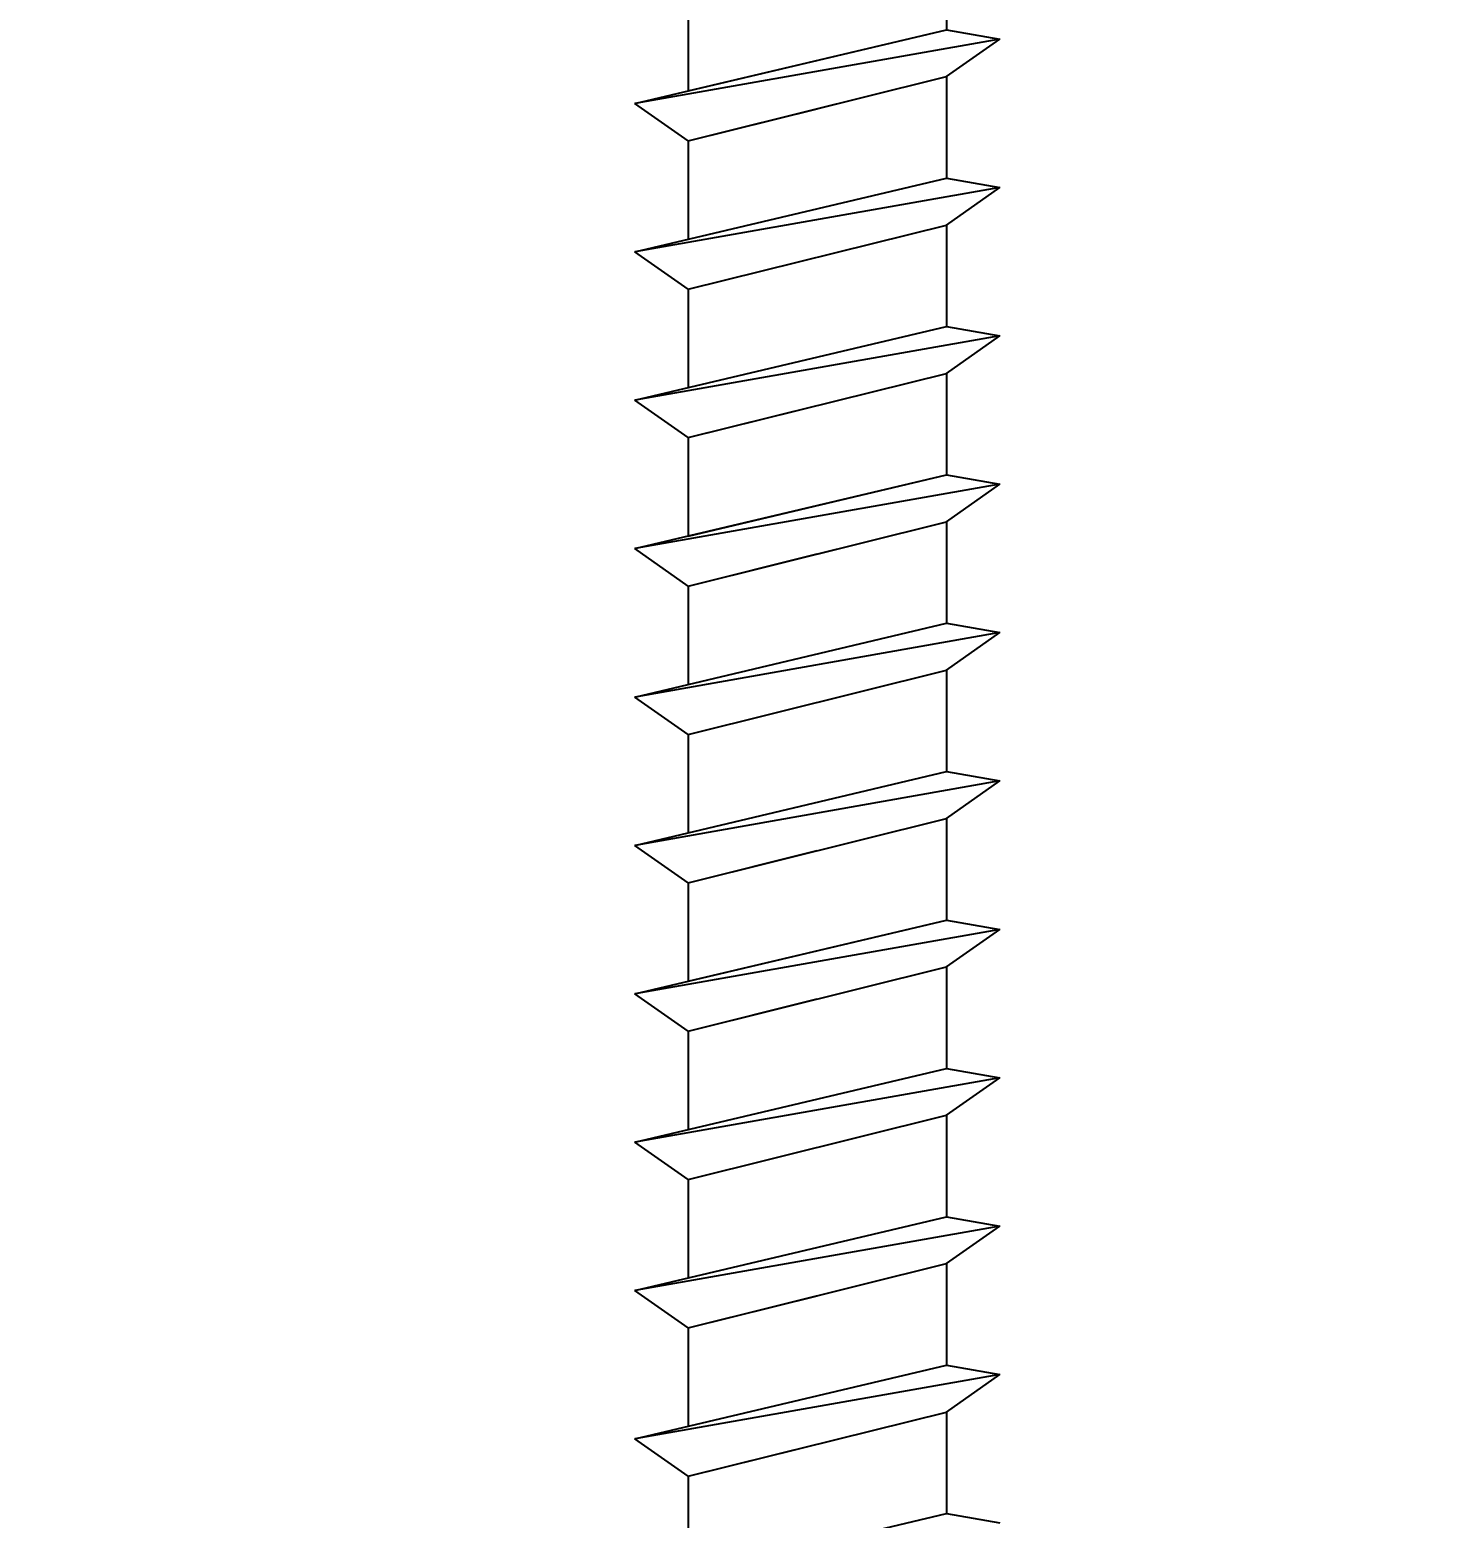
# Model space of a CAD drawing. Header units: inches. Extents: x -16404 to 14624, y -1591 to 16152.
# Drawn here: x 8303.379 to 8304.327, y 6198.388 to 6199.391 of the extents above; entities that cross this region are included whole.
import ezdxf
from ezdxf import colors
from ezdxf.entities.mleader import LeaderData, LeaderLine
from ezdxf.math import Vec2, Vec3

# ---------------------------------------------------------------- set-up
doc = ezdxf.new("R2010")
doc.units = ezdxf.units.IN
doc.header["$LTSCALE"] = 24
doc.header["$MEASUREMENT"] = 0
doc.layers.get('0').update_dxf_attribs({"linetype": 'CONTINUOUS'})
doc.layers.add('DESIGNER COMMENTS', color=221, linetype='CONTINUOUS', plot=False)
for name, color, linetype in [('S-ANNO-NOTE', 4, 'CONTINUOUS'), ('S-FASTENERS', 1, 'CONTINUOUS'), ('S-SIMPSON', 2, 'CONTINUOUS'), ('S-TYP DETAIL BLOCKS', 1, 'CONTINUOUS')]:
    doc.layers.add(name, color=color, linetype=linetype)
doc.styles.add('Arial', font='arial.ttf', dxfattribs={"width": 0.85})

# ---------------------------------------------------------------- blocks, each defined once
blk = doc.blocks.new('_Open90')
at = {"color": 0, "linetype": 'ByBlock', "lineweight": -2}
for p, q in [((-0.5, 0.5), (0, 0)), ((0, 0), (-1, 0)), ((0, 0), (-0.5, -0.5))]:
    blk.add_line(p, q, dxfattribs=at)
blk = doc.blocks.new('SDS.25X6-f')
at = {"layer": 'S-SIMPSON'}
for p, q in [((0.087, -3.0816), (0.087, -3.15)), ((0.087, -3.0816), (0.087, -3.15)), ((0.087, -3.0816), (0.087, -3.15)), ((0.087, -3.0816), (0.087, -3.15)), ((0.087, -3.0816), (0.087, -3.15)), ((0.087, -3.0816), (0.087, -3.15)), ((0.087, -3.0816), (0.087, -3.15)), ((0.087, -3.0816), (0.087, -3.15)), ((-0.087, -3.1249), (-0.087, -3.1912)), ((-0.087, -3.1249), (-0.087, -3.1912)), ((-0.087, -3.1249), (-0.087, -3.1912)), ((-0.087, -3.1249), (-0.087, -3.1912)), ((-0.087, -3.1249), (-0.087, -3.1912)), ((-0.087, -3.1249), (-0.087, -3.1912)), ((-0.087, -3.1249), (-0.087, -3.1912)), ((-0.087, -3.1249), (-0.087, -3.1912)), ((-0.087, -3.1249), (-0.087, -3.1912)), ((-0.087, -3.1249), (-0.087, -3.1912)), ((-0.087, -3.1249), (-0.087, -3.1912)), ((-0.087, -3.1249), (-0.087, -3.1912)), ((-0.087, -3.1249), (-0.087, -3.1912)), ((-0.087, -3.1249), (-0.087, -3.1912)), ((-0.123, -3.1997), (0.087, -3.15)), ((-0.123, -3.1997), (0.087, -3.15)), ((-0.123, -3.1997), (0.087, -3.15)), ((-0.123, -3.1997), (0.087, -3.15)), ((-0.123, -3.1997), (0.087, -3.15)), ((-0.123, -3.1997), (0.087, -3.15)), ((-0.123, -3.1997), (0.087, -3.15)), ((-0.123, -3.1997), (0.087, -3.15)), ((0.123, -3.1563), (-0.123, -3.1997)), ((0.123, -3.1563), (-0.123, -3.1997)), ((0.123, -3.1563), (-0.123, -3.1997)), ((0.123, -3.1563), (-0.123, -3.1997)), ((0.123, -3.1563), (-0.123, -3.1997)), ((0.123, -3.1563), (-0.123, -3.1997)), ((0.123, -3.1563), (-0.123, -3.1997)), ((0.123, -3.1563), (-0.123, -3.1997)), ((0.123, -3.1563), (-0.123, -3.1997)), ((-0.087, -3.1912), (0.087, -3.15)), ((0.087, -3.15), (0.123, -3.1563)), ((0.087, -3.15), (0.123, -3.1563)), ((0.087, -3.15), (0.123, -3.1563)), ((0.087, -3.15), (0.123, -3.1563)), ((0.087, -3.15), (0.123, -3.1563)), ((0.087, -3.15), (0.123, -3.1563)), ((0.087, -3.15), (0.123, -3.1563)), ((0.087, -3.15), (0.123, -3.1563)), ((0.087, -3.15), (0.123, -3.1563)), ((0.087, -3.1816), (0.123, -3.1563)), ((0.087, -3.1816), (0.123, -3.1563)), ((0.087, -3.1816), (0.123, -3.1563)), ((0.087, -3.1816), (0.123, -3.1563)), ((0.087, -3.1816), (0.123, -3.1563)), ((0.087, -3.1816), (0.123, -3.1563)), ((0.087, -3.1816), (0.123, -3.1563)), ((0.087, -3.1816), (0.123, -3.1563)), ((0.087, -3.1816), (0.123, -3.1563)), ((-0.087, -3.2249), (0.087, -3.1816)), ((-0.087, -3.2249), (0.087, -3.1816)), ((-0.087, -3.2249), (0.087, -3.1816)), ((-0.087, -3.2249), (0.087, -3.1816)), ((-0.087, -3.2249), (0.087, -3.1816)), ((-0.087, -3.2249), (0.087, -3.1816)), ((-0.087, -3.2249), (0.087, -3.1816)), ((-0.087, -3.2249), (0.087, -3.1816)), ((-0.087, -3.2249), (0.087, -3.1816)), ((0.087, -3.1816), (0.087, -3.25)), ((0.087, -3.1816), (0.087, -3.25)), ((0.087, -3.1816), (0.087, -3.25)), ((0.087, -3.1816), (0.087, -3.25)), ((0.087, -3.1816), (0.087, -3.25)), ((0.087, -3.1816), (0.087, -3.25)), ((0.087, -3.1816), (0.087, -3.25)), ((0.087, -3.1816), (0.087, -3.25)), ((0.087, -3.1816), (0.087, -3.25)), ((0.087, -3.1816), (0.087, -3.25)), ((0.087, -3.1816), (0.087, -3.25)), ((0.087, -3.1816), (0.087, -3.25)), ((0.087, -3.1816), (0.087, -3.25)), ((0.087, -3.1816), (0.087, -3.25)), ((0.087, -3.1816), (0.087, -3.25)), ((0.087, -3.1816), (0.087, -3.25)), ((0.087, -3.1816), (0.087, -3.25)), ((-0.087, -3.2249), (-0.123, -3.1997)), ((-0.087, -3.2249), (-0.123, -3.1997)), ((-0.087, -3.2249), (-0.123, -3.1997)), ((-0.087, -3.2249), (-0.123, -3.1997)), ((-0.087, -3.2249), (-0.123, -3.1997)), ((-0.087, -3.2249), (-0.123, -3.1997)), ((-0.087, -3.2249), (-0.123, -3.1997)), ((-0.087, -3.2249), (-0.123, -3.1997)), ((-0.087, -3.2249), (-0.123, -3.1997)), ((-0.087, -3.2249), (-0.123, -3.1997)), ((-0.087, -3.2249), (-0.123, -3.1997)), ((-0.087, -3.2249), (-0.123, -3.1997)), ((-0.087, -3.2249), (-0.123, -3.1997)), ((-0.087, -3.2249), (0.013, -3.2)), ((-0.087, -3.2249), (0.013, -3.2)), ((-0.087, -3.2249), (0.013, -3.2)), ((-0.087, -3.2249), (0, -3.2032)), ((-0.087, -3.2249), (-0.087, -3.2912)), ((-0.087, -3.2249), (-0.087, -3.2912)), ((-0.087, -3.2249), (-0.087, -3.2912)), ((-0.087, -3.2249), (-0.087, -3.2912)), ((-0.087, -3.2249), (-0.087, -3.2912)), ((-0.087, -3.2249), (-0.087, -3.2912)), ((-0.087, -3.2249), (-0.087, -3.2912)), ((-0.087, -3.2249), (-0.087, -3.2912)), ((-0.087, -3.2249), (-0.087, -3.2912)), ((-0.087, -3.2249), (-0.087, -3.2912)), ((-0.087, -3.2249), (-0.087, -3.2912)), ((-0.087, -3.2249), (-0.087, -3.2912)), ((-0.087, -3.2249), (-0.087, -3.2912)), ((-0.087, -3.2249), (-0.087, -3.2912)), ((-0.087, -3.2249), (-0.087, -3.2912)), ((-0.087, -3.2249), (-0.087, -3.2912)), ((-0.123, -3.2997), (0.087, -3.25)), ((-0.123, -3.2997), (0.087, -3.25)), ((-0.123, -3.2997), (0.087, -3.25)), ((-0.123, -3.2997), (0.087, -3.25)), ((-0.123, -3.2997), (0.087, -3.25)), ((-0.123, -3.2997), (0.087, -3.25)), ((-0.123, -3.2997), (0.087, -3.25)), ((-0.123, -3.2997), (0.087, -3.25)), ((-0.123, -3.2997), (0.087, -3.25)), ((-0.123, -3.2997), (0.087, -3.25)), ((-0.123, -3.2997), (0.087, -3.25)), ((-0.123, -3.2997), (0.087, -3.25)), ((0.087, -3.25), (0.123, -3.2563)), ((0.087, -3.25), (0.123, -3.2563)), ((0.087, -3.25), (0.123, -3.2563)), ((0.087, -3.25), (0.123, -3.2563)), ((0.087, -3.25), (0.123, -3.2563)), ((0.087, -3.25), (0.123, -3.2563)), ((0.087, -3.25), (0.123, -3.2563)), ((0.087, -3.25), (0.123, -3.2563)), ((0.087, -3.25), (0.123, -3.2563)), ((0.087, -3.25), (0.123, -3.2563)), ((0.087, -3.25), (0.123, -3.2563)), ((0.087, -3.25), (0.123, -3.2563)), ((0.123, -3.2563), (-0.123, -3.2997)), ((0.123, -3.2563), (-0.123, -3.2997)), ((0.123, -3.2563), (-0.123, -3.2997)), ((0.123, -3.2563), (-0.123, -3.2997)), ((0.123, -3.2563), (-0.123, -3.2997)), ((0.123, -3.2563), (-0.123, -3.2997)), ((0.123, -3.2563), (-0.123, -3.2997)), ((0.123, -3.2563), (-0.123, -3.2997)), ((0.123, -3.2563), (-0.123, -3.2997)), ((0.123, -3.2563), (-0.123, -3.2997)), ((0.123, -3.2563), (-0.123, -3.2997)), ((0.123, -3.2563), (-0.123, -3.2997)), ((0.087, -3.2816), (0.123, -3.2563)), ((0.087, -3.2816), (0.123, -3.2563)), ((0.087, -3.2816), (0.123, -3.2563)), ((0.087, -3.2816), (0.123, -3.2563)), ((0.087, -3.2816), (0.123, -3.2563)), ((0.087, -3.2816), (0.123, -3.2563)), ((0.087, -3.2816), (0.123, -3.2563)), ((0.087, -3.2816), (0.123, -3.2563)), ((0.087, -3.2816), (0.123, -3.2563)), ((0.087, -3.2816), (0.123, -3.2563)), ((0.087, -3.2816), (0.123, -3.2563)), ((0.087, -3.2816), (0.123, -3.2563)), ((-0.087, -3.3249), (0.087, -3.2816)), ((-0.087, -3.3249), (0.087, -3.2816)), ((-0.087, -3.3249), (0.087, -3.2816)), ((-0.087, -3.3249), (0.087, -3.2816)), ((-0.087, -3.3249), (0.087, -3.2816)), ((-0.087, -3.3249), (0.087, -3.2816)), ((-0.087, -3.3249), (0.087, -3.2816)), ((-0.087, -3.3249), (0.087, -3.2816)), ((-0.087, -3.3249), (0.087, -3.2816)), ((-0.087, -3.3249), (0.087, -3.2816)), ((-0.087, -3.3249), (0.087, -3.2816)), ((-0.087, -3.3249), (0.087, -3.2816)), ((0.087, -3.2816), (0.087, -3.35)), ((0.087, -3.2816), (0.087, -3.35)), ((0.087, -3.2816), (0.087, -3.35)), ((0.087, -3.2816), (0.087, -3.35)), ((0.087, -3.2816), (0.087, -3.35)), ((0.087, -3.2816), (0.087, -3.35)), ((0.087, -3.2816), (0.087, -3.35)), ((0.087, -3.2816), (0.087, -3.35)), ((0.087, -3.2816), (0.087, -3.35)), ((0.087, -3.2816), (0.087, -3.35)), ((0.087, -3.2816), (0.087, -3.35)), ((0.087, -3.2816), (0.087, -3.35)), ((0.087, -3.2816), (0.087, -3.35)), ((0.087, -3.2816), (0.087, -3.35)), ((0.087, -3.2816), (0.087, -3.35)), ((0.087, -3.2816), (0.087, -3.35)), ((0.087, -3.2816), (0.087, -3.35)), ((-0.087, -3.3249), (-0.123, -3.2997)), ((-0.087, -3.3249), (-0.123, -3.2997)), ((-0.087, -3.3249), (-0.123, -3.2997)), ((-0.087, -3.3249), (-0.123, -3.2997)), ((-0.087, -3.3249), (-0.123, -3.2997)), ((-0.087, -3.3249), (-0.123, -3.2997)), ((-0.087, -3.3249), (-0.123, -3.2997)), ((-0.087, -3.3249), (-0.123, -3.2997)), ((-0.087, -3.3249), (-0.123, -3.2997)), ((-0.087, -3.3249), (-0.123, -3.2997)), ((-0.087, -3.3249), (-0.123, -3.2997)), ((-0.087, -3.3249), (-0.123, -3.2997)), ((-0.087, -3.3249), (-0.087, -3.3912)), ((-0.087, -3.3249), (-0.087, -3.3912)), ((-0.087, -3.3249), (-0.087, -3.3912)), ((-0.087, -3.3249), (-0.087, -3.3912)), ((-0.087, -3.3249), (-0.087, -3.3912)), ((-0.087, -3.3249), (-0.087, -3.3912)), ((-0.087, -3.3249), (-0.087, -3.3912)), ((-0.087, -3.3249), (-0.087, -3.3912)), ((-0.087, -3.3249), (-0.087, -3.3912)), ((-0.087, -3.3249), (-0.087, -3.3912)), ((-0.087, -3.3249), (-0.087, -3.3912)), ((-0.087, -3.3249), (-0.087, -3.3912)), ((-0.087, -3.3249), (-0.087, -3.3912)), ((-0.087, -3.3249), (-0.087, -3.3912)), ((-0.087, -3.3249), (-0.087, -3.3912)), ((-0.087, -3.3249), (-0.087, -3.3912)), ((-0.087, -3.3249), (-0.087, -3.3912)), ((-0.123, -3.3997), (0.087, -3.35)), ((-0.123, -3.3997), (0.087, -3.35)), ((-0.123, -3.3997), (0.087, -3.35)), ((-0.123, -3.3997), (0.087, -3.35)), ((-0.123, -3.3997), (0.087, -3.35)), ((-0.123, -3.3997), (0.087, -3.35)), ((-0.123, -3.3997), (0.087, -3.35)), ((-0.123, -3.3997), (0.087, -3.35)), ((-0.123, -3.3997), (0.087, -3.35)), ((-0.123, -3.3997), (0.087, -3.35)), ((-0.123, -3.3997), (0.087, -3.35)), ((-0.123, -3.3997), (0.087, -3.35)), ((-0.123, -3.3997), (0.087, -3.35)), ((-0.123, -3.3997), (0.087, -3.35)), ((-0.123, -3.3997), (0.087, -3.35)), ((0.087, -3.35), (0.123, -3.3563)), ((0.087, -3.35), (0.123, -3.3563)), ((0.087, -3.35), (0.123, -3.3563)), ((0.087, -3.35), (0.123, -3.3563)), ((0.087, -3.35), (0.123, -3.3563)), ((0.087, -3.35), (0.123, -3.3563)), ((0.087, -3.35), (0.123, -3.3563)), ((0.087, -3.35), (0.123, -3.3563)), ((0.087, -3.35), (0.123, -3.3563)), ((0.087, -3.35), (0.123, -3.3563)), ((0.087, -3.35), (0.123, -3.3563)), ((0.087, -3.35), (0.123, -3.3563)), ((0.087, -3.35), (0.123, -3.3563)), ((0.087, -3.35), (0.123, -3.3563)), ((0.087, -3.35), (0.123, -3.3563)), ((0.123, -3.3563), (-0.123, -3.3997)), ((0.123, -3.3563), (-0.123, -3.3997)), ((0.123, -3.3563), (-0.123, -3.3997)), ((0.123, -3.3563), (-0.123, -3.3997)), ((0.123, -3.3563), (-0.123, -3.3997)), ((0.123, -3.3563), (-0.123, -3.3997)), ((0.123, -3.3563), (-0.123, -3.3997)), ((0.123, -3.3563), (-0.123, -3.3997)), ((0.123, -3.3563), (-0.123, -3.3997)), ((0.123, -3.3563), (-0.123, -3.3997)), ((0.123, -3.3563), (-0.123, -3.3997)), ((0.123, -3.3563), (-0.123, -3.3997)), ((0.123, -3.3563), (-0.123, -3.3997)), ((0.123, -3.3563), (-0.123, -3.3997)), ((0.123, -3.3563), (-0.123, -3.3997)), ((0.087, -3.3816), (0.123, -3.3563)), ((0.087, -3.3816), (0.123, -3.3563)), ((0.087, -3.3816), (0.123, -3.3563)), ((0.087, -3.3816), (0.123, -3.3563)), ((0.087, -3.3816), (0.123, -3.3563)), ((0.087, -3.3816), (0.123, -3.3563)), ((0.087, -3.3816), (0.123, -3.3563)), ((0.087, -3.3816), (0.123, -3.3563)), ((0.087, -3.3816), (0.123, -3.3563)), ((0.087, -3.3816), (0.123, -3.3563)), ((0.087, -3.3816), (0.123, -3.3563)), ((0.087, -3.3816), (0.123, -3.3563)), ((0.087, -3.3816), (0.123, -3.3563)), ((0.087, -3.3816), (0.123, -3.3563)), ((0.087, -3.3816), (0.123, -3.3563)), ((-0.087, -3.4249), (0.087, -3.3816)), ((-0.087, -3.4249), (0.087, -3.3816)), ((-0.087, -3.4249), (0.087, -3.3816)), ((-0.087, -3.4249), (0.087, -3.3816)), ((-0.087, -3.4249), (0.087, -3.3816)), ((-0.087, -3.4249), (0.087, -3.3816)), ((-0.087, -3.4249), (0.087, -3.3816)), ((-0.087, -3.4249), (0.087, -3.3816)), ((-0.087, -3.4249), (0.087, -3.3816)), ((-0.087, -3.4249), (0.087, -3.3816)), ((-0.087, -3.4249), (0.087, -3.3816)), ((-0.087, -3.4249), (0.087, -3.3816)), ((-0.087, -3.4249), (0.087, -3.3816)), ((-0.087, -3.4249), (0.087, -3.3816)), ((-0.087, -3.4249), (0.087, -3.3816)), ((0.087, -3.3816), (0.087, -3.45)), ((0.087, -3.3816), (0.087, -3.45)), ((0.087, -3.3816), (0.087, -3.45)), ((0.087, -3.3816), (0.087, -3.45)), ((0.087, -3.3816), (0.087, -3.45)), ((0.087, -3.3816), (0.087, -3.45)), ((0.087, -3.3816), (0.087, -3.45)), ((0.087, -3.3816), (0.087, -3.45)), ((0.087, -3.3816), (0.087, -3.45)), ((0.087, -3.3816), (0.087, -3.45)), ((0.087, -3.3816), (0.087, -3.45)), ((0.087, -3.3816), (0.087, -3.45)), ((0.087, -3.3816), (0.087, -3.45)), ((0.087, -3.3816), (0.087, -3.45)), ((0.087, -3.3816), (0.087, -3.45)), ((0.087, -3.3816), (0.087, -3.45)), ((0.087, -3.3816), (0.087, -3.45)), ((0.087, -3.3816), (0.087, -3.45)), ((-0.087, -3.4249), (-0.123, -3.3997)), ((-0.087, -3.4249), (-0.123, -3.3997)), ((-0.087, -3.4249), (-0.123, -3.3997)), ((-0.087, -3.4249), (-0.123, -3.3997)), ((-0.087, -3.4249), (-0.123, -3.3997)), ((-0.087, -3.4249), (-0.123, -3.3997)), ((-0.087, -3.4249), (-0.123, -3.3997)), ((-0.087, -3.4249), (-0.123, -3.3997)), ((-0.087, -3.4249), (-0.123, -3.3997)), ((-0.087, -3.4249), (-0.123, -3.3997)), ((-0.087, -3.4249), (-0.123, -3.3997)), ((-0.087, -3.4249), (-0.123, -3.3997)), ((-0.087, -3.4249), (-0.123, -3.3997)), ((-0.087, -3.4249), (-0.123, -3.3997)), ((-0.087, -3.4249), (-0.123, -3.3997)), ((-0.087, -3.4249), (-0.123, -3.3997)), ((-0.087, -3.4249), (-0.123, -3.3997)), ((-0.087, -3.4249), (-0.123, -3.3997)), ((-0.087, -3.4249), (0, -3.4032)), ((-0.087, -3.4249), (0, -3.4032)), ((-0.087, -3.4249), (0, -3.4032)), ((-0.087, -3.4249), (-0.087, -3.4912)), ((-0.087, -3.4249), (-0.087, -3.4912)), ((-0.087, -3.4249), (-0.087, -3.4912)), ((-0.087, -3.4249), (-0.087, -3.4912)), ((-0.087, -3.4249), (-0.087, -3.4912)), ((-0.087, -3.4249), (-0.087, -3.4912)), ((-0.087, -3.4249), (-0.087, -3.4912)), ((-0.087, -3.4249), (-0.087, -3.4912)), ((-0.087, -3.4249), (-0.087, -3.4912)), ((-0.087, -3.4249), (-0.087, -3.4912)), ((-0.087, -3.4249), (-0.087, -3.4912)), ((-0.087, -3.4249), (-0.087, -3.4912)), ((-0.123, -3.4997), (0.087, -3.45)), ((-0.123, -3.4997), (0.087, -3.45)), ((-0.123, -3.4997), (0.087, -3.45)), ((-0.123, -3.4997), (0.087, -3.45)), ((-0.123, -3.4997), (0.087, -3.45)), ((-0.123, -3.4997), (0.087, -3.45)), ((-0.123, -3.4997), (0.087, -3.45)), ((-0.123, -3.4997), (0.087, -3.45)), ((-0.087, -3.4912), (0.087, -3.45)), ((0.087, -3.45), (0.123, -3.4563)), ((0.087, -3.45), (0.123, -3.4563)), ((0.087, -3.45), (0.123, -3.4563)), ((0.087, -3.45), (0.123, -3.4563)), ((0.087, -3.45), (0.123, -3.4563)), ((0.087, -3.45), (0.123, -3.4563)), ((0.087, -3.45), (0.123, -3.4563)), ((0.087, -3.45), (0.123, -3.4563)), ((0.087, -3.45), (0.123, -3.4563)), ((0.123, -3.4563), (-0.123, -3.4997)), ((0.123, -3.4563), (-0.123, -3.4997)), ((0.123, -3.4563), (-0.123, -3.4997)), ((0.123, -3.4563), (-0.123, -3.4997)), ((0.123, -3.4563), (-0.123, -3.4997)), ((0.123, -3.4563), (-0.123, -3.4997)), ((0.123, -3.4563), (-0.123, -3.4997)), ((0.123, -3.4563), (-0.123, -3.4997)), ((0.123, -3.4563), (-0.123, -3.4997)), ((0.087, -3.4816), (0.123, -3.4563)), ((0.087, -3.4816), (0.123, -3.4563)), ((0.087, -3.4816), (0.123, -3.4563)), ((0.087, -3.4816), (0.123, -3.4563)), ((0.087, -3.4816), (0.123, -3.4563)), ((0.087, -3.4816), (0.123, -3.4563)), ((0.087, -3.4816), (0.123, -3.4563)), ((0.087, -3.4816), (0.123, -3.4563)), ((0.087, -3.4816), (0.123, -3.4563)), ((-0.087, -3.5249), (0.087, -3.4816)), ((-0.087, -3.5249), (0.087, -3.4816)), ((-0.087, -3.5249), (0.087, -3.4816)), ((-0.087, -3.5249), (0.087, -3.4816)), ((-0.087, -3.5249), (0.087, -3.4816)), ((-0.087, -3.5249), (0.087, -3.4816)), ((-0.087, -3.5249), (0.087, -3.4816)), ((-0.087, -3.5249), (0.087, -3.4816)), ((-0.087, -3.5249), (0.087, -3.4816)), ((0.087, -3.4816), (0.087, -3.55)), ((0.087, -3.4816), (0.087, -3.55)), ((0.087, -3.4816), (0.087, -3.55)), ((0.087, -3.4816), (0.087, -3.55)), ((0.087, -3.4816), (0.087, -3.55)), ((0.087, -3.4816), (0.087, -3.55)), ((0.087, -3.4816), (0.087, -3.55)), ((0.087, -3.4816), (0.087, -3.55)), ((0.087, -3.4816), (0.087, -3.55)), ((0.087, -3.4816), (0.087, -3.55)), ((0.087, -3.4816), (0.087, -3.55)), ((0.087, -3.4816), (0.087, -3.55)), ((0.087, -3.4816), (0.087, -3.55)), ((-0.087, -3.5249), (-0.123, -3.4997)), ((-0.087, -3.5249), (-0.123, -3.4997)), ((-0.087, -3.5249), (-0.123, -3.4997)), ((-0.087, -3.5249), (-0.123, -3.4997)), ((-0.087, -3.5249), (-0.123, -3.4997)), ((-0.087, -3.5249), (-0.123, -3.4997)), ((-0.087, -3.5249), (-0.123, -3.4997)), ((-0.087, -3.5249), (-0.123, -3.4997)), ((-0.087, -3.5249), (-0.123, -3.4997)), ((-0.087, -3.5249), (-0.123, -3.4997)), ((-0.087, -3.5249), (-0.123, -3.4997)), ((-0.087, -3.5249), (-0.123, -3.4997)), ((-0.087, -3.5249), (-0.123, -3.4997)), ((-0.087, -3.5249), (0.013, -3.5)), ((-0.087, -3.5249), (0.013, -3.5)), ((-0.087, -3.5249), (0.013, -3.5)), ((-0.087, -3.5249), (0, -3.5032)), ((-0.087, -3.5249), (-0.087, -3.5912)), ((-0.087, -3.5249), (-0.087, -3.5912)), ((-0.087, -3.5249), (-0.087, -3.5912)), ((-0.087, -3.5249), (-0.087, -3.5912)), ((-0.087, -3.5249), (-0.087, -3.5912)), ((-0.087, -3.5249), (-0.087, -3.5912)), ((-0.087, -3.5249), (-0.087, -3.5912)), ((-0.087, -3.5249), (-0.087, -3.5912)), ((-0.087, -3.5249), (-0.087, -3.5912)), ((-0.087, -3.5249), (-0.087, -3.5912)), ((-0.087, -3.5249), (-0.087, -3.5912)), ((-0.123, -3.5997), (0.087, -3.55)), ((-0.123, -3.5997), (0.087, -3.55)), ((-0.123, -3.5997), (0.087, -3.55)), ((-0.123, -3.5997), (0.087, -3.55)), ((-0.123, -3.5997), (0.087, -3.55)), ((-0.123, -3.5997), (0.087, -3.55)), ((-0.123, -3.5997), (0.087, -3.55)), ((-0.123, -3.5997), (0.087, -3.55)), ((-0.123, -3.5997), (0.087, -3.55)), ((0.087, -3.55), (0.123, -3.5563)), ((0.087, -3.55), (0.123, -3.5563)), ((0.087, -3.55), (0.123, -3.5563)), ((0.087, -3.55), (0.123, -3.5563)), ((0.087, -3.55), (0.123, -3.5563)), ((0.087, -3.55), (0.123, -3.5563)), ((0.087, -3.55), (0.123, -3.5563)), ((0.087, -3.55), (0.123, -3.5563)), ((0.087, -3.55), (0.123, -3.5563)), ((0.123, -3.5563), (-0.123, -3.5997)), ((0.123, -3.5563), (-0.123, -3.5997)), ((0.123, -3.5563), (-0.123, -3.5997)), ((0.123, -3.5563), (-0.123, -3.5997)), ((0.123, -3.5563), (-0.123, -3.5997)), ((0.123, -3.5563), (-0.123, -3.5997)), ((0.123, -3.5563), (-0.123, -3.5997)), ((0.123, -3.5563), (-0.123, -3.5997)), ((0.123, -3.5563), (-0.123, -3.5997)), ((0.087, -3.5816), (0.123, -3.5563)), ((0.087, -3.5816), (0.123, -3.5563)), ((0.087, -3.5816), (0.123, -3.5563)), ((0.087, -3.5816), (0.123, -3.5563)), ((0.087, -3.5816), (0.123, -3.5563)), ((0.087, -3.5816), (0.123, -3.5563)), ((0.087, -3.5816), (0.123, -3.5563)), ((0.087, -3.5816), (0.123, -3.5563)), ((0.087, -3.5816), (0.123, -3.5563)), ((-0.087, -3.6249), (0.087, -3.5816)), ((-0.087, -3.6249), (0.087, -3.5816)), ((-0.087, -3.6249), (0.087, -3.5816)), ((-0.087, -3.6249), (0.087, -3.5816)), ((-0.087, -3.6249), (0.087, -3.5816)), ((-0.087, -3.6249), (0.087, -3.5816)), ((-0.087, -3.6249), (0.087, -3.5816)), ((-0.087, -3.6249), (0.087, -3.5816)), ((-0.087, -3.6249), (0.087, -3.5816)), ((0.087, -3.5816), (0.087, -3.65)), ((0.087, -3.5816), (0.087, -3.65)), ((0.087, -3.5816), (0.087, -3.65)), ((0.087, -3.5816), (0.087, -3.65)), ((0.087, -3.5816), (0.087, -3.65)), ((0.087, -3.5816), (0.087, -3.65)), ((0.087, -3.5816), (0.087, -3.65)), ((0.087, -3.5816), (0.087, -3.65)), ((0.087, -3.5816), (0.087, -3.65)), ((0.087, -3.5816), (0.087, -3.65)), ((0.087, -3.5816), (0.087, -3.65)), ((-0.087, -3.6249), (-0.123, -3.5997)), ((-0.087, -3.6249), (-0.123, -3.5997)), ((-0.087, -3.6249), (-0.123, -3.5997)), ((-0.087, -3.6249), (-0.123, -3.5997)), ((-0.087, -3.6249), (-0.123, -3.5997)), ((-0.087, -3.6249), (-0.123, -3.5997)), ((-0.087, -3.6249), (-0.123, -3.5997)), ((-0.087, -3.6249), (-0.123, -3.5997)), ((-0.087, -3.6249), (-0.123, -3.5997)), ((-0.087, -3.6249), (-0.087, -3.6912)), ((-0.087, -3.6249), (-0.087, -3.6912)), ((-0.087, -3.6249), (-0.087, -3.6912)), ((-0.087, -3.6249), (-0.087, -3.6912)), ((-0.087, -3.6249), (-0.087, -3.6912)), ((-0.087, -3.6249), (-0.087, -3.6912)), ((-0.087, -3.6249), (-0.087, -3.6912)), ((-0.087, -3.6249), (-0.087, -3.6912)), ((-0.087, -3.6249), (-0.087, -3.6912)), ((-0.087, -3.6249), (-0.087, -3.6912)), ((-0.087, -3.6249), (-0.087, -3.6912)), ((-0.123, -3.6997), (0.087, -3.65)), ((-0.123, -3.6997), (0.087, -3.65)), ((-0.123, -3.6997), (0.087, -3.65)), ((-0.123, -3.6997), (0.087, -3.65)), ((-0.123, -3.6997), (0.087, -3.65)), ((-0.123, -3.6997), (0.087, -3.65)), ((-0.123, -3.6997), (0.087, -3.65)), ((-0.123, -3.6997), (0.087, -3.65)), ((-0.123, -3.6997), (0.087, -3.65)), ((-0.123, -3.6997), (0.087, -3.65)), ((-0.123, -3.6997), (0.087, -3.65)), ((0.087, -3.65), (0.123, -3.6563)), ((0.087, -3.65), (0.123, -3.6563)), ((0.087, -3.65), (0.123, -3.6563)), ((0.087, -3.65), (0.123, -3.6563)), ((0.087, -3.65), (0.123, -3.6563)), ((0.087, -3.65), (0.123, -3.6563)), ((0.087, -3.65), (0.123, -3.6563)), ((0.087, -3.65), (0.123, -3.6563)), ((0.087, -3.65), (0.123, -3.6563)), ((0.087, -3.65), (0.123, -3.6563)), ((0.087, -3.65), (0.123, -3.6563)), ((0.123, -3.6563), (-0.123, -3.6997)), ((0.123, -3.6563), (-0.123, -3.6997)), ((0.123, -3.6563), (-0.123, -3.6997)), ((0.123, -3.6563), (-0.123, -3.6997)), ((0.123, -3.6563), (-0.123, -3.6997)), ((0.123, -3.6563), (-0.123, -3.6997)), ((0.123, -3.6563), (-0.123, -3.6997)), ((0.123, -3.6563), (-0.123, -3.6997)), ((0.123, -3.6563), (-0.123, -3.6997)), ((0.123, -3.6563), (-0.123, -3.6997)), ((0.123, -3.6563), (-0.123, -3.6997)), ((0.087, -3.6816), (0.123, -3.6563)), ((0.087, -3.6816), (0.123, -3.6563)), ((0.087, -3.6816), (0.123, -3.6563)), ((0.087, -3.6816), (0.123, -3.6563)), ((0.087, -3.6816), (0.123, -3.6563)), ((0.087, -3.6816), (0.123, -3.6563)), ((0.087, -3.6816), (0.123, -3.6563)), ((0.087, -3.6816), (0.123, -3.6563)), ((0.087, -3.6816), (0.123, -3.6563)), ((0.087, -3.6816), (0.123, -3.6563)), ((0.087, -3.6816), (0.123, -3.6563)), ((-0.087, -3.7249), (0.087, -3.6816)), ((-0.087, -3.7249), (0.087, -3.6816)), ((-0.087, -3.7249), (0.087, -3.6816)), ((-0.087, -3.7249), (0.087, -3.6816)), ((-0.087, -3.7249), (0.087, -3.6816)), ((-0.087, -3.7249), (0.087, -3.6816)), ((-0.087, -3.7249), (0.087, -3.6816)), ((-0.087, -3.7249), (0.087, -3.6816)), ((-0.087, -3.7249), (0.087, -3.6816)), ((-0.087, -3.7249), (0.087, -3.6816)), ((-0.087, -3.7249), (0.087, -3.6816)), ((0.087, -3.6816), (0.087, -3.75)), ((0.087, -3.6816), (0.087, -3.75)), ((0.087, -3.6816), (0.087, -3.75)), ((0.087, -3.6816), (0.087, -3.75)), ((0.087, -3.6816), (0.087, -3.75)), ((0.087, -3.6816), (0.087, -3.75)), ((0.087, -3.6816), (0.087, -3.75)), ((0.087, -3.6816), (0.087, -3.75)), ((-0.087, -3.7249), (-0.123, -3.6997)), ((-0.087, -3.7249), (-0.123, -3.6997)), ((-0.087, -3.7249), (-0.123, -3.6997)), ((-0.087, -3.7249), (-0.123, -3.6997)), ((-0.087, -3.7249), (-0.123, -3.6997)), ((-0.087, -3.7249), (-0.123, -3.6997)), ((-0.087, -3.7249), (-0.123, -3.6997)), ((-0.087, -3.7249), (-0.123, -3.6997)), ((-0.087, -3.7249), (-0.123, -3.6997)), ((-0.087, -3.7249), (-0.123, -3.6997)), ((-0.087, -3.7249), (-0.123, -3.6997)), ((-0.087, -3.7249), (-0.123, -3.6997)), ((-0.087, -3.7249), (-0.123, -3.6997)), ((-0.087, -3.7249), (0, -3.7032)), ((-0.087, -3.7249), (0, -3.7032)), ((-0.087, -3.7249), (-0.087, -3.7912)), ((-0.087, -3.7249), (-0.087, -3.7912)), ((-0.087, -3.7249), (-0.087, -3.7912)), ((-0.087, -3.7249), (-0.087, -3.7912)), ((-0.087, -3.7249), (-0.087, -3.7912)), ((-0.087, -3.7249), (-0.087, -3.7912)), ((-0.087, -3.7249), (-0.087, -3.7912)), ((-0.087, -3.7249), (-0.087, -3.7912)), ((-0.087, -3.7249), (-0.087, -3.7912)), ((-0.087, -3.7249), (-0.087, -3.7912)), ((-0.123, -3.7997), (0.087, -3.75)), ((-0.123, -3.7997), (0.087, -3.75)), ((-0.123, -3.7997), (0.087, -3.75)), ((-0.123, -3.7997), (0.087, -3.75)), ((-0.123, -3.7997), (0.087, -3.75)), ((-0.123, -3.7997), (0.087, -3.75)), ((-0.123, -3.7997), (0.087, -3.75)), ((-0.123, -3.7997), (0.087, -3.75)), ((-0.087, -3.7912), (0.087, -3.75)), ((0.087, -3.75), (0.123, -3.7563)), ((0.087, -3.75), (0.123, -3.7563)), ((0.087, -3.75), (0.123, -3.7563)), ((0.087, -3.75), (0.123, -3.7563)), ((0.087, -3.75), (0.123, -3.7563)), ((0.087, -3.75), (0.123, -3.7563)), ((0.087, -3.75), (0.123, -3.7563)), ((0.087, -3.75), (0.123, -3.7563)), ((0.087, -3.75), (0.123, -3.7563)), ((0.123, -3.7563), (-0.123, -3.7997)), ((0.123, -3.7563), (-0.123, -3.7997)), ((0.123, -3.7563), (-0.123, -3.7997)), ((0.123, -3.7563), (-0.123, -3.7997)), ((0.123, -3.7563), (-0.123, -3.7997)), ((0.123, -3.7563), (-0.123, -3.7997)), ((0.123, -3.7563), (-0.123, -3.7997)), ((0.123, -3.7563), (-0.123, -3.7997)), ((0.123, -3.7563), (-0.123, -3.7997)), ((0.087, -3.7816), (0.123, -3.7563)), ((0.087, -3.7816), (0.123, -3.7563)), ((0.087, -3.7816), (0.123, -3.7563)), ((0.087, -3.7816), (0.123, -3.7563)), ((0.087, -3.7816), (0.123, -3.7563)), ((0.087, -3.7816), (0.123, -3.7563)), ((0.087, -3.7816), (0.123, -3.7563)), ((0.087, -3.7816), (0.123, -3.7563)), ((0.087, -3.7816), (0.123, -3.7563)), ((-0.087, -3.8249), (0.087, -3.7816)), ((-0.087, -3.8249), (0.087, -3.7816)), ((-0.087, -3.8249), (0.087, -3.7816)), ((-0.087, -3.8249), (0.087, -3.7816)), ((-0.087, -3.8249), (0.087, -3.7816)), ((-0.087, -3.8249), (0.087, -3.7816)), ((-0.087, -3.8249), (0.087, -3.7816)), ((-0.087, -3.8249), (0.087, -3.7816)), ((-0.087, -3.8249), (0.087, -3.7816)), ((0.087, -3.7816), (0.087, -3.85)), ((0.087, -3.7816), (0.087, -3.85)), ((0.087, -3.7816), (0.087, -3.85)), ((0.087, -3.7816), (0.087, -3.85)), ((0.087, -3.7816), (0.087, -3.85)), ((0.087, -3.7816), (0.087, -3.85)), ((0.087, -3.7816), (0.087, -3.85)), ((0.087, -3.7816), (0.087, -3.85)), ((0.087, -3.7816), (0.087, -3.85)), ((-0.087, -3.8249), (-0.123, -3.7997)), ((-0.087, -3.8249), (-0.123, -3.7997)), ((-0.087, -3.8249), (-0.123, -3.7997)), ((-0.087, -3.8249), (-0.123, -3.7997)), ((-0.087, -3.8249), (-0.123, -3.7997)), ((-0.087, -3.8249), (-0.123, -3.7997)), ((-0.087, -3.8249), (-0.123, -3.7997)), ((-0.087, -3.8249), (-0.123, -3.7997)), ((-0.087, -3.8249), (-0.123, -3.7997)), ((-0.087, -3.8249), (-0.123, -3.7997)), ((-0.087, -3.8249), (0, -3.8032)), ((-0.087, -3.8249), (-0.087, -3.8912)), ((-0.087, -3.8249), (-0.087, -3.8912)), ((-0.087, -3.8249), (-0.087, -3.8912)), ((-0.087, -3.8249), (-0.087, -3.8912)), ((-0.087, -3.8249), (-0.087, -3.8912)), ((-0.087, -3.8249), (-0.087, -3.8912)), ((-0.087, -3.8249), (-0.087, -3.8912)), ((-0.087, -3.8249), (-0.087, -3.8912)), ((-0.123, -3.8997), (0.087, -3.85)), ((-0.123, -3.8997), (0.087, -3.85)), ((-0.123, -3.8997), (0.087, -3.85)), ((-0.123, -3.8997), (0.087, -3.85)), ((-0.123, -3.8997), (0.087, -3.85)), ((-0.123, -3.8997), (0.087, -3.85)), ((0.087, -3.85), (0.123, -3.8563)), ((0.087, -3.85), (0.123, -3.8563)), ((0.087, -3.85), (0.123, -3.8563)), ((0.087, -3.85), (0.123, -3.8563)), ((0.087, -3.85), (0.123, -3.8563)), ((0.087, -3.85), (0.123, -3.8563)), ((0.123, -3.8563), (-0.123, -3.8997)), ((0.123, -3.8563), (-0.123, -3.8997)), ((0.123, -3.8563), (-0.123, -3.8997)), ((0.123, -3.8563), (-0.123, -3.8997)), ((0.123, -3.8563), (-0.123, -3.8997)), ((0.123, -3.8563), (-0.123, -3.8997)), ((0.087, -3.8816), (0.123, -3.8563)), ((0.087, -3.8816), (0.123, -3.8563)), ((0.087, -3.8816), (0.123, -3.8563)), ((0.087, -3.8816), (0.123, -3.8563)), ((0.087, -3.8816), (0.123, -3.8563)), ((0.087, -3.8816), (0.123, -3.8563)), ((-0.087, -3.9249), (0.087, -3.8816)), ((-0.087, -3.9249), (0.087, -3.8816)), ((-0.087, -3.9249), (0.087, -3.8816)), ((-0.087, -3.9249), (0.087, -3.8816)), ((-0.087, -3.9249), (0.087, -3.8816)), ((-0.087, -3.9249), (0.087, -3.8816)), ((0.087, -3.8816), (0.087, -3.95)), ((0.087, -3.8816), (0.087, -3.95)), ((0.087, -3.8816), (0.087, -3.95)), ((0.087, -3.8816), (0.087, -3.95)), ((0.087, -3.8816), (0.087, -3.95)), ((0.087, -3.8816), (0.087, -3.95)), ((0.087, -3.8816), (0.087, -3.95)), ((-0.087, -3.9249), (-0.123, -3.8997)), ((-0.087, -3.9249), (-0.123, -3.8997)), ((-0.087, -3.9249), (-0.123, -3.8997)), ((-0.087, -3.9249), (-0.123, -3.8997)), ((-0.087, -3.9249), (-0.123, -3.8997)), ((-0.087, -3.9249), (-0.123, -3.8997)), ((-0.087, -3.9249), (-0.087, -3.9912)), ((-0.087, -3.9249), (-0.087, -3.9912)), ((-0.087, -3.9249), (-0.087, -3.9912)), ((-0.087, -3.9249), (-0.087, -3.9912)), ((-0.087, -3.9249), (-0.087, -3.9912)), ((-0.087, -3.9249), (-0.087, -3.9912)), ((-0.087, -3.9249), (-0.087, -3.9912)), ((-0.123, -3.9997), (0.087, -3.95)), ((-0.123, -3.9997), (0.087, -3.95)), ((-0.123, -3.9997), (0.087, -3.95)), ((-0.123, -3.9997), (0.087, -3.95)), ((-0.123, -3.9997), (0.087, -3.95)), ((-0.123, -3.9997), (0.087, -3.95)), ((-0.123, -3.9997), (0.087, -3.95)), ((0.087, -3.95), (0.123, -3.9563)), ((0.087, -3.95), (0.123, -3.9563)), ((0.087, -3.95), (0.123, -3.9563)), ((0.087, -3.95), (0.123, -3.9563)), ((0.087, -3.95), (0.123, -3.9563)), ((0.087, -3.95), (0.123, -3.9563)), ((0.087, -3.95), (0.123, -3.9563)), ((0.123, -3.9563), (-0.123, -3.9997)), ((0.123, -3.9563), (-0.123, -3.9997)), ((0.123, -3.9563), (-0.123, -3.9997)), ((0.123, -3.9563), (-0.123, -3.9997)), ((0.123, -3.9563), (-0.123, -3.9997)), ((0.123, -3.9563), (-0.123, -3.9997)), ((0.123, -3.9563), (-0.123, -3.9997)), ((0.087, -3.9816), (0.123, -3.9563)), ((0.087, -3.9816), (0.123, -3.9563)), ((0.087, -3.9816), (0.123, -3.9563)), ((0.087, -3.9816), (0.123, -3.9563)), ((0.087, -3.9816), (0.123, -3.9563)), ((0.087, -3.9816), (0.123, -3.9563)), ((0.087, -3.9816), (0.123, -3.9563)), ((-0.087, -4.0249), (0.087, -3.9816)), ((-0.087, -4.0249), (0.087, -3.9816)), ((-0.087, -4.0249), (0.087, -3.9816)), ((-0.087, -4.0249), (0.087, -3.9816)), ((-0.087, -4.0249), (0.087, -3.9816)), ((-0.087, -4.0249), (0.087, -3.9816)), ((-0.087, -4.0249), (0.087, -3.9816)), ((0.087, -3.9816), (0.087, -4.05)), ((0.087, -3.9816), (0.087, -4.05)), ((0.087, -3.9816), (0.087, -4.05)), ((0.087, -3.9816), (0.087, -4.05)), ((0.087, -3.9816), (0.087, -4.05)), ((0.087, -3.9816), (0.087, -4.05)), ((0.087, -3.9816), (0.087, -4.05)), ((0.087, -3.9816), (0.087, -4.05)), ((0.087, -3.9816), (0.087, -4.05)), ((0.087, -3.9816), (0.087, -4.05)), ((0.087, -3.9816), (0.087, -4.05)), ((0.087, -3.9816), (0.087, -4.05)), ((0.087, -3.9816), (0.087, -4.05)), ((0.087, -3.9816), (0.087, -4.05)), ((-0.087, -4.0249), (-0.123, -3.9997)), ((-0.087, -4.0249), (-0.123, -3.9997)), ((-0.087, -4.0249), (-0.123, -3.9997)), ((-0.087, -4.0249), (-0.123, -3.9997)), ((-0.087, -4.0249), (-0.123, -3.9997)), ((-0.087, -4.0249), (-0.123, -3.9997)), ((-0.087, -4.0249), (-0.123, -3.9997)), ((-0.087, -4.0249), (-0.123, -3.9997)), ((-0.087, -4.0249), (0, -4.0032)), ((-0.087, -4.0249), (-0.087, -4.0912)), ((-0.087, -4.0249), (-0.087, -4.0912)), ((-0.087, -4.0249), (-0.087, -4.0912)), ((-0.087, -4.0249), (-0.087, -4.0912)), ((-0.087, -4.0249), (-0.087, -4.0912)), ((-0.087, -4.0249), (-0.087, -4.0912)), ((-0.087, -4.0249), (-0.087, -4.0912)), ((-0.087, -4.0249), (-0.087, -4.0912)), ((-0.123, -4.0997), (0.087, -4.05)), ((-0.123, -4.0997), (0.087, -4.05)), ((-0.123, -4.0997), (0.087, -4.05)), ((-0.123, -4.0997), (0.087, -4.05)), ((-0.123, -4.0997), (0.087, -4.05)), ((-0.123, -4.0997), (0.087, -4.05)), ((0.087, -4.05), (0.123, -4.0563)), ((0.087, -4.05), (0.123, -4.0563)), ((0.087, -4.05), (0.123, -4.0563)), ((0.087, -4.05), (0.123, -4.0563)), ((0.087, -4.05), (0.123, -4.0563)), ((0.087, -4.05), (0.123, -4.0563)), ((0.123, -4.0563), (-0.123, -4.0997)), ((0.123, -4.0563), (-0.123, -4.0997)), ((0.123, -4.0563), (-0.123, -4.0997)), ((0.123, -4.0563), (-0.123, -4.0997)), ((0.123, -4.0563), (-0.123, -4.0997)), ((0.123, -4.0563), (-0.123, -4.0997)), ((0.087, -4.0816), (0.123, -4.0563)), ((0.087, -4.0816), (0.123, -4.0563)), ((0.087, -4.0816), (0.123, -4.0563)), ((0.087, -4.0816), (0.123, -4.0563)), ((0.087, -4.0816), (0.123, -4.0563)), ((0.087, -4.0816), (0.123, -4.0563)), ((-0.087, -4.1249), (0.087, -4.0816)), ((-0.087, -4.1249), (0.087, -4.0816)), ((-0.087, -4.1249), (0.087, -4.0816)), ((-0.087, -4.1249), (0.087, -4.0816)), ((-0.087, -4.1249), (0.087, -4.0816)), ((-0.087, -4.1249), (0.087, -4.0816)), ((0.087, -4.0816), (0.087, -4.15)), ((0.087, -4.0816), (0.087, -4.15)), ((0.087, -4.0816), (0.087, -4.15)), ((0.087, -4.0816), (0.087, -4.15)), ((0.087, -4.0816), (0.087, -4.15)), ((0.087, -4.0816), (0.087, -4.15)), ((0.087, -4.0816), (0.087, -4.15)), ((-0.087, -4.1249), (-0.123, -4.0997)), ((-0.087, -4.1249), (-0.123, -4.0997)), ((-0.087, -4.1249), (-0.123, -4.0997)), ((-0.087, -4.1249), (-0.123, -4.0997)), ((-0.087, -4.1249), (-0.123, -4.0997)), ((-0.087, -4.1249), (-0.123, -4.0997)), ((-0.087, -4.1249), (-0.123, -4.0997)), ((-0.087, -4.1249), (0, -4.1032)), ((-0.087, -4.1249), (-0.087, -4.1912)), ((-0.087, -4.1249), (-0.087, -4.1912)), ((-0.087, -4.1249), (-0.087, -4.1912)), ((-0.087, -4.1249), (-0.087, -4.1912)), ((-0.087, -4.1249), (-0.087, -4.1912)), ((-0.087, -4.1249), (-0.087, -4.1912)), ((-0.087, -4.1249), (-0.087, -4.1912)), ((-0.123, -4.1997), (0.087, -4.15)), ((-0.123, -4.1997), (0.087, -4.15)), ((-0.123, -4.1997), (0.087, -4.15)), ((0.087, -4.15), (0.123, -4.1563)), ((0.087, -4.15), (0.123, -4.1563)), ((0.087, -4.15), (0.123, -4.1563))]:
    blk.add_line(p, q, dxfattribs=at)
blk = doc.blocks.new('*U230')
at = {"layer": 'S-FASTENERS'}
blk.add_blockref('SDS.25X6-f', (0, 0), dxfattribs=at)
blk = doc.blocks.new('Se_DOUBLE-SIDED INTERIOR SHEAR WALL')
at = {"layer": 'S-SIMPSON'}
blk.add_blockref('*U230', (40.60371, 105.71677), dxfattribs=at)
blk = doc.blocks.new('Se_DOUBLE TOP PLATE SPLICE')
at = {"layer": 'S-ANNO-NOTE'}
ml = blk.add_multileader_mtext('Standard', dxfattribs=at)
ml.set_content('\\A1;{\\C4;TOENAIL STUD TO TOP PLATE PER NAILING SCHEDULE}', color=4, style='Arial')
ml.set_leader_properties(color=2)
ml.build(insert=Vec2(0, 0))
ml.multileader.update_dxf_attribs({"dogleg_length": 0.36, "arrow_head_size": 1.3125, "scale": 12})
ctx = ml.context
ctx.base_point, ctx.scale, ctx.char_height, ctx.arrow_head_size, ctx.landing_gap_size, ctx.plane_origin = Vec3(68.36509, 10.33659), 12, 1.125, 1.3125, 1.08, Vec3(26.66722, -266.27719)
notes = []
notes.append((ctx, [(0, (1, 1, 0), (66.86509, 10.33659), (1, 0), 1.5, [(0, [(62.69145, 22.82274)], 0, [])])]))
ctx.mtext.insert, ctx.mtext.width, ctx.mtext.flow_direction = Vec3(69.44509, 10.90868), 14.3204666, 5
for ctx, leaders in notes:
    for number, flags, end, landing, length, lines in leaders:
        leader = LeaderData()
        leader.index, (leader.has_last_leader_line, leader.has_dogleg_vector, leader.attachment_direction) = number, flags
        leader.last_leader_point, leader.dogleg_vector, leader.dogleg_length = Vec3(end), Vec3(landing), length
        for number, points, colour, breaks in lines:
            line = LeaderLine()
            line.index, line.vertices, line.color, line.breaks = number, Vec3.list(points), colors.encode_raw_color(colour), breaks
            leader.lines.append(line)
        ctx.leaders.append(leader)

msp = doc.modelspace()

# ---------------------------------------------------------------- block references
at = {"layer": 'S-TYP DETAIL BLOCKS'}
for name, p in [('Se_DOUBLE TOP PLATE SPLICE', (8174.33841, 6180)), ('Se_DOUBLE-SIDED INTERIOR SHEAR WALL', (8263.30569, 6096.82433))]:
    msp.add_blockref(name, p, dxfattribs=at)

# ---------------------------------------------------------------- leaders
at = {"layer": 'DESIGNER COMMENTS'}
ml = msp.add_multileader_mtext('Standard', dxfattribs=at)
ml.set_content('\\A1;{\\L\\C256;IMPORTANT DESIGNER NOTE:\\l IF YOUR LEDGER DOES NOT ALLOW FOR THE FULL DEPTH OF NAILS SPECIFIED IN THIS CHART.  USE THE CHART TO THE RIGHT AND APPLY ALLOWABLE LOAD REDUCTION FACTOR (REF. PG. 22 OF SIMPSON CATALOG C-C-2019)}', color=4, style='Arial')
ml.set_leader_properties(color=256)
ml.set_arrow_properties(name='OPEN90')
ml.build(insert=Vec2(0, 0))
ml.multileader.update_dxf_attribs({"dogleg_length": 0.36, "arrow_head_size": 5.25, "scale": 48})
ctx = ml.context
ctx.base_point, ctx.scale, ctx.char_height, ctx.arrow_head_size, ctx.landing_gap_size, ctx.plane_origin = Vec3(7749.57679, 7516.2281), 48, 6, 5.25, 4.32, Vec3(7940.50091, 7764.19966)
notes = []
notes.append((ctx, [(0, (0, 0, 0), (0, 0), (1, 0), 1, [])]))
ctx.mtext.insert, ctx.mtext.width, ctx.mtext.defined_height, ctx.mtext.flow_direction = Vec3(7753.89679, 7520.11009), 143.1324041, 28.50097, 5
ml = msp.add_multileader_mtext('Standard', dxfattribs=at)
ml.set_content('\\A1;{\\L\\C256;IMPORTANT DESIGNER NOTE:\\l IF YOUR LEDGER DOES NOT ALLOW FOR THE FULL DEPTH OF NAILS SPECIFIED IN THIS CHART.  USE THE CHART TO THE RIGHT AND APPLY ALLOWABLE LOAD REDUCTION FACTOR (REF. PG. 22 OF SIMPSON CATALOG C-C-2019)}', color=4, style='Arial')
ml.set_leader_properties(color=256)
ml.set_arrow_properties(name='OPEN90')
ml.build(insert=Vec2(0, 0))
ml.multileader.update_dxf_attribs({"dogleg_length": 0.36, "arrow_head_size": 5.25, "scale": 48})
ctx = ml.context
ctx.base_point, ctx.scale, ctx.char_height, ctx.arrow_head_size, ctx.landing_gap_size, ctx.plane_origin = Vec3(1680.51869, 7333.32569), 48, 6, 5.25, 4.32, Vec3(1871.4428, 7581.29725)
notes.append((ctx, [(0, (0, 0, 0), (0, 0), (1, 0), 1, [])]))
ctx.mtext.insert, ctx.mtext.width, ctx.mtext.defined_height, ctx.mtext.flow_direction = Vec3(1684.83869, 7337.20768), 143.1324041, 28.50097, 5
for ctx, leaders in notes:
    for number, flags, end, landing, length, lines in leaders:
        leader = LeaderData()
        leader.index, (leader.has_last_leader_line, leader.has_dogleg_vector, leader.attachment_direction) = number, flags
        leader.last_leader_point, leader.dogleg_vector, leader.dogleg_length = Vec3(end), Vec3(landing), length
        for number, points, colour, breaks in lines:
            line = LeaderLine()
            line.index, line.vertices, line.color, line.breaks = number, Vec3.list(points), colors.encode_raw_color(colour), breaks
            leader.lines.append(line)
        ctx.leaders.append(leader)

doc.saveas('drawing.dxf')
